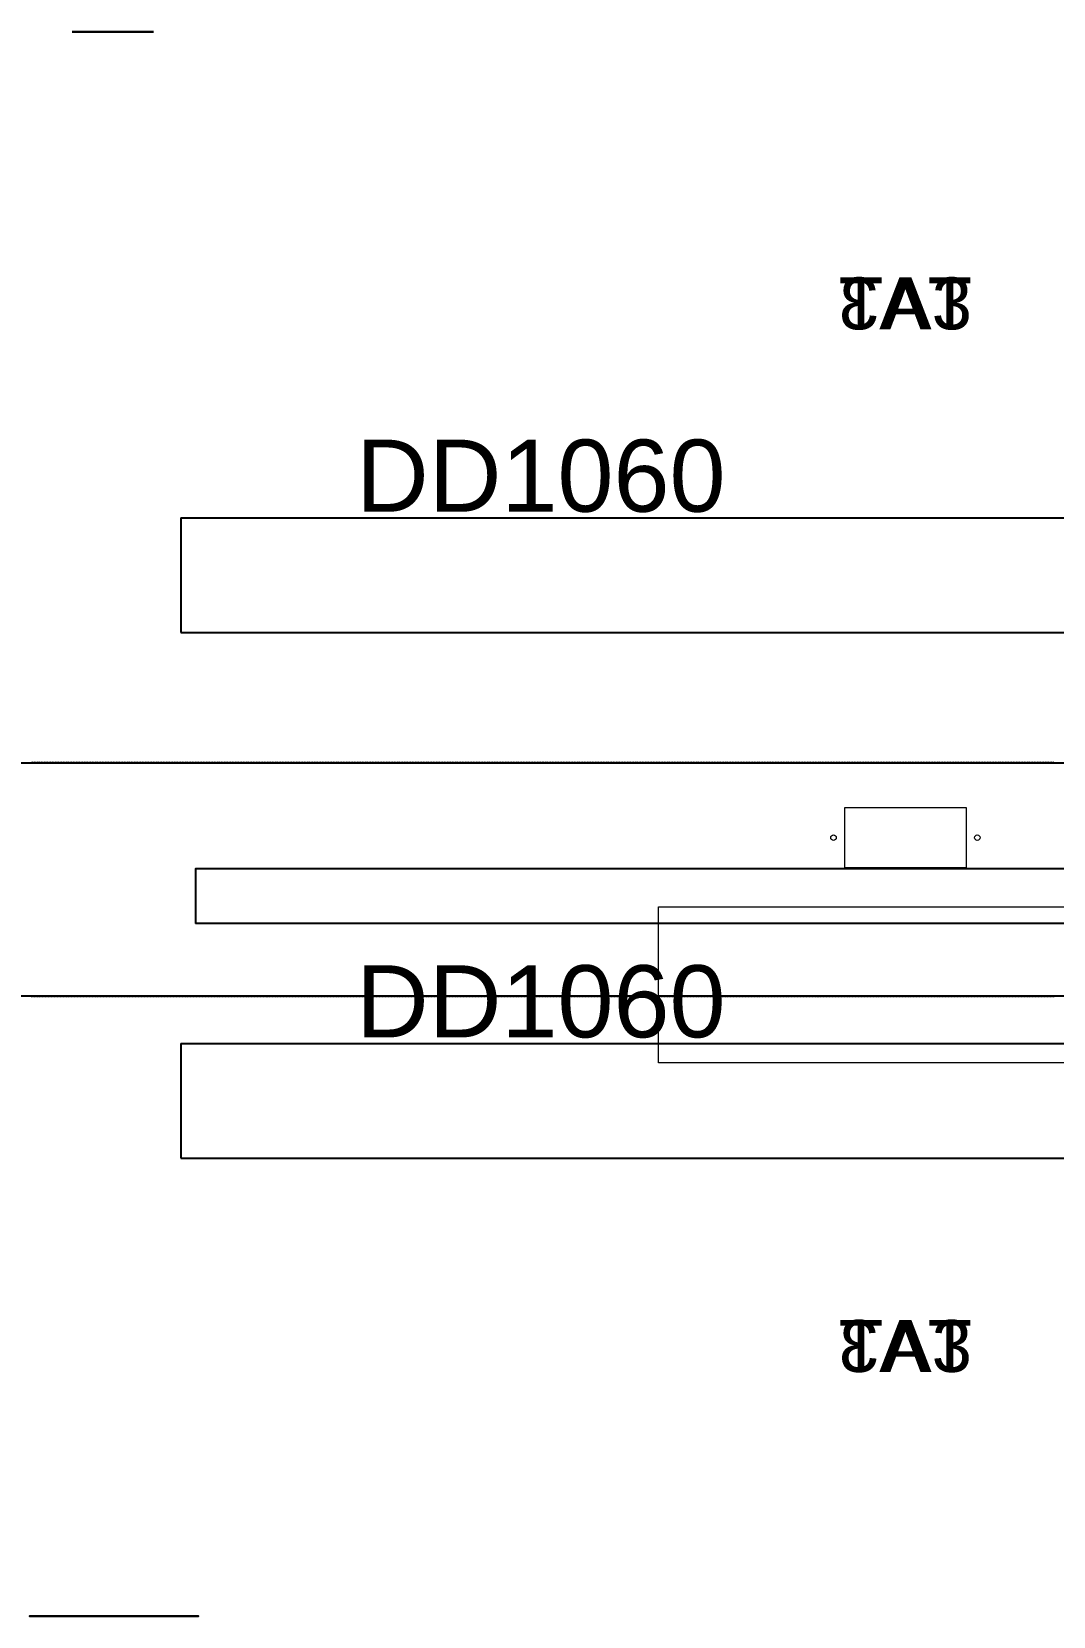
# Model space of a CAD drawing. Header units: millimetres. Extents: x 697 to 6293, y 537 to 2635.
# Drawn here: x 3467 to 3802, y 613 to 1133 of the extents above; entities that cross this region are included whole.
import ezdxf
from ezdxf.enums import TextEntityAlignment as Align

# ---------------------------------------------------------------- set-up
doc = ezdxf.new("R2010")
doc.units = ezdxf.units.MM
doc.styles.get("Standard").update_dxf_attribs({"font": 'arial.ttf'})

# ---------------------------------------------------------------- blocks, each defined once
blk = doc.blocks.new('DD20113612')
blk.add_attdef('A', text='', height=0.03).set_placement((0.4525, 0.156, 0.012), align=Align.MIDDLE_CENTER)
blk = doc.blocks.new('DD20313612')
at = {"color": 0, "linetype": 'Continuous', "lineweight": 0}
for p, q in [((0.4175, 0.164, 0.012), (0.4175, 0.129, 0.012)), ((0.4875, 0.164, 0.012), (0.4175, 0.164, 0.012)), ((0.4875, 0.129, 0.012), (0.4875, 0.164, 0.012)), ((0.4175, 0.129, 0.012), (0.4875, 0.129, 0.012)), ((0.595, 0.1065, 0.012), (0.31, 0.1065, 0.012)), ((0.31, 0.1065, 0.012), (0.31, 0.0165, 0.012)), ((0.595, 0.0165, 0.012), (0.595, 0.1065, 0.012)), ((0.31, 0.0165, 0.012), (0.595, 0.0165, 0.012))]:
    blk.add_line(p, q, dxfattribs=at)
for centre, start, end in [((0.411, 0.1465, 0.012), 0, 180), ((0.411, 0.1465, 0.012), 180, 0), ((0.494, 0.1465, 0.012), 0, 180), ((0.494, 0.1465, 0.012), 180, 0)]:
    blk.add_arc(centre, 0.00159, start, end, dxfattribs=at)
blk.add_attdef('A', text='', height=0.03).set_placement((0.14835, 0.19784, 0.015), align=Align.MIDDLE_CENTER)

msp = doc.modelspace()

# ---------------------------------------------------------------- linework, layer by layer
at = {"extrusion": (-1, 0, -1.22465e-16)}
for p, q in [((3480.18, 1133.08, -1411.3), (3480.18, 1133.08, -1440.23)), ((3492.67, 1133.08, -1411.3), (3492.67, 1133.08, -1415.83)), ((3492.67, 1133.08, -1435.7), (3492.67, 1133.08, -1440.23)), ((3493.53, 1133.08, -1435.7), (3493.53, 1133.08, -1440.23)), ((3493.53, 1133.08, -1411.3), (3493.53, 1133.08, -1415.83)), ((3493.53, 613.46, -1441.37), (3493.53, 613.46, -1442.23))]:
    msp.add_line(p, q, dxfattribs=at)
at = {"extrusion": (1, 0, -1.77294e-14)}
msp.add_line((3481.05, 1133.08, -1440.23), (3481.05, 1133.08, -1411.3), dxfattribs=at)
for p, q in [((3492.38, 1133.08, -1410.15), (3481.33, 1133.08, -1410.15)), ((3492.38, 1133.08, -1440.52), (3481.33, 1133.08, -1440.52)), ((3493.53, 1133.08, -1435.7), (3492.67, 1133.08, -1435.7)), ((3494.39, 1133.08, -1435.7), (3493.53, 1133.08, -1435.7)), ((3505.72, 1133.08, -1440.52), (3494.68, 1133.08, -1440.52)), ((3505.72, 1133.08, -1410.15), (3494.68, 1133.08, -1410.15)), ((4047.35, 893.26), (2914.14, 893.26)), ((2914.14, 816.94), (4047.35, 816.94)), ((3479.82, 613.46, -1409.29), (3493.53, 613.46, -1409.29)), ((3479.82, 613.46, -1441.37), (3493.53, 613.46, -1441.37)), ((3507.24, 613.46, -1409.29), (3493.53, 613.46, -1409.29)), ((3507.24, 613.46, -1441.37), (3493.53, 613.46, -1441.37))]:
    msp.add_line(p, q)
at = {"extrusion": (1.22465e-16, 0, -1)}
for p, q in [((3481.33, 1133.08, -1411.01), (3492.38, 1133.08, -1411.01)), ((3481.33, 1133.08, -1441.38), (3492.38, 1133.08, -1441.38)), ((3492.67, 1133.08, -1415.83), (3493.53, 1133.08, -1415.83)), ((3493.53, 1133.08, -1415.83), (3494.39, 1133.08, -1415.83)), ((3494.68, 1133.08, -1441.38), (3505.72, 1133.08, -1441.38)), ((3494.68, 1133.08, -1411.01), (3505.72, 1133.08, -1411.01)), ((3493.53, 613.46, -1442.23), (3479.82, 613.46, -1442.23)), ((3493.53, 613.46, -1410.16), (3479.82, 613.46, -1410.16)), ((3493.53, 613.46, -1442.23), (3507.24, 613.46, -1442.23)), ((3493.53, 613.46, -1410.16), (3507.24, 613.46, -1410.16))]:
    msp.add_line(p, q, dxfattribs=at)
at = {"extrusion": (1, 0, 1.22465e-16)}
for p, q in [((3493.53, 1133.08, -1415.83), (3493.53, 1133.08, -1411.3)), ((3493.53, 1133.08, -1440.23), (3493.53, 1133.08, -1435.7)), ((3494.39, 1133.08, -1440.23), (3494.39, 1133.08, -1435.7)), ((3494.39, 1133.08, -1415.83), (3494.39, 1133.08, -1411.3)), ((3506.88, 1133.08, -1440.23), (3506.88, 1133.08, -1411.3)), ((3493.53, 613.46, -1441.37), (3493.53, 613.46, -1442.23))]:
    msp.add_line(p, q, dxfattribs=at)
at = {"extrusion": (-1, 0, -1.79744e-14)}
msp.add_line((3506.01, 1133.08, -1411.3), (3506.01, 1133.08, -1440.23), dxfattribs=at)
at = {"color": 6}
for p, q in [((3515.81, 973.66, 795065.39), (3515.81, 936.12, 795065.39)), ((3515.81, 973.66, 795065.39), (3983.95, 973.66, 795065.39)), ((3515.81, 936.12, 795065.39), (3983.95, 936.12, 795065.39)), ((3515.81, 801.28, 795065.39), (3515.81, 763.74, 795065.39)), ((3515.81, 801.28, 795065.39), (3983.95, 801.28, 795065.39)), ((3515.81, 763.74, 795065.39), (3983.95, 763.74, 795065.39))]:
    msp.add_line(p, q, dxfattribs=at)
at = {"extrusion": (-0.715951, 0, -0.698151)}
for p, q in [((3478.99, 613.46, -1441.89), (3466.95, 613.46, -1429.54)), ((3507.45, 613.46, -1410.24), (3519.49, 613.46, -1422.59))]:
    msp.add_line(p, q, dxfattribs=at)
at = {"extrusion": (-0.715951, 0, 0.698151)}
for p, q in [((3466.95, 613.46, -1421.99), (3478.99, 613.46, -1409.64)), ((3519.49, 613.46, -1428.94), (3507.45, 613.46, -1441.28))]:
    msp.add_line(p, q, dxfattribs=at)
at = {"extrusion": (0.715951, 0, -0.698151)}
for p, q in [((3479.61, 613.46, -1410.24), (3467.57, 613.46, -1422.59)), ((3508.07, 613.46, -1441.89), (3520.1, 613.46, -1429.54))]:
    msp.add_line(p, q, dxfattribs=at)
at = {"extrusion": (0.715951, 0, 0.698151)}
for p, q in [((3467.57, 613.46, -1428.94), (3479.61, 613.46, -1441.28)), ((3520.1, 613.46, -1421.99), (3508.07, 613.46, -1409.64))]:
    msp.add_line(p, q, dxfattribs=at)
at = {"extrusion": (1, 0, -2.99053e-13)}
msp.add_line((3493.53, 613.46, -1409.29), (3493.53, 613.46, -1410.16), dxfattribs=at)
at = {"extrusion": (-1, 0, -2.99298e-13)}
msp.add_line((3493.53, 613.46, -1409.29), (3493.53, 613.46, -1410.16), dxfattribs=at)
at = {"color": 3}
for points in [[(3801.94, 893.26, 0.520567), (3801.44, 893.26, 0.520567), (3800.94, 893.26, 0.520567), (3800.44, 893.26, 0.520567), (3799.94, 893.26, 0.520567), (3799.44, 893.26, 0.520567), (3798.94, 893.26, 0.520567), (3798.44, 893.26, 0.520567), (3797.94, 893.26, 0.520567), (3797.44, 893.26, 0.520567), (3796.94, 893.26, 0.520567), (3796.44, 893.26, 0.520567), (3795.94, 893.26, 0.520567), (3795.44, 893.26, 0.520567), (3794.94, 893.26, 0.520567), (3794.44, 893.26, 0.520567), (3793.94, 893.26, 0.520567), (3793.44, 893.26, 0.520567), (3792.94, 893.26, 0.520567), (3792.44, 893.26, 0.520567), (3791.94, 893.26, 0.520567), (3791.44, 893.26, 0.520567), (3790.94, 893.26, 0.520567), (3790.44, 893.26, 0.520567), (3789.94, 893.26, 0.520567), (3789.44, 893.26, 0.520567), (3788.94, 893.26, 0.520567), (3788.44, 893.26, 0.520567), (3787.94, 893.26, 0.520567), (3787.44, 893.26, 0.520567), (3786.94, 893.26, 0.520567), (3786.44, 893.26, 0.520567), (3785.94, 893.26, 0.520567), (3785.44, 893.26, 0.520567), (3784.94, 893.26, 0.520567), (3784.44, 893.26, 0.520567), (3783.94, 893.26, 0.520567), (3783.44, 893.26, 0.520567), (3782.94, 893.26, 0.520567), (3782.44, 893.26, 0.520567), (3781.94, 893.26, 0.520567), (3781.44, 893.26, 0.520567), (3780.94, 893.26, 0.520567), (3780.44, 893.26, 0.520567), (3779.94, 893.26, 0.520567), (3779.44, 893.26, 0.520567), (3778.94, 893.26, 0.520567), (3778.44, 893.26, 0.520567), (3777.94, 893.26, 0.520567), (3777.44, 893.26, 0.520567), (3776.94, 893.26, 0.520567), (3776.44, 893.26, 0.520567), (3775.94, 893.26, 0.520567), (3775.44, 893.26, 0.520567), (3774.94, 893.26, 0.520567), (3774.44, 893.26, 0.520567), (3773.94, 893.26, 0.520567), (3773.44, 893.26, 0.520567), (3772.94, 893.26, 0.520567), (3772.44, 893.26, 0.520567), (3771.94, 893.26, 0.520567), (3771.44, 893.26, 0.520567), (3770.94, 893.26, 0.520567), (3770.44, 893.26, 0.520567), (3769.94, 893.26, 0.520567), (3769.44, 893.26, 0.520567), (3768.94, 893.26, 0.520567), (3768.44, 893.26, 0.520567), (3767.94, 893.26, 0.520567), (3767.44, 893.26, 0.520567), (3766.94, 893.26, 0.520567), (3766.44, 893.26, 0.520567), (3765.94, 893.26, 0.520567), (3765.44, 893.26, 0.520567), (3764.94, 893.26, 0.520567), (3764.44, 893.26, 0.520567), (3763.94, 893.26, 0.520567), (3763.44, 893.26, 0.520567), (3762.94, 893.26, 0.520567), (3762.44, 893.26, 0.520567), (3761.94, 893.26, 0.520567), (3761.44, 893.26, 0.520567), (3760.94, 893.26, 0.520567), (3760.44, 893.26, 0.520567), (3759.94, 893.26, 0.520567), (3759.44, 893.26, 0.520567), (3758.94, 893.26, 0.520567), (3758.44, 893.26, 0.520567), (3757.94, 893.26, 0.520567), (3757.44, 893.26, 0.520567), (3756.94, 893.26, 0.520567), (3756.44, 893.26, 0.520567), (3755.94, 893.26, 0.520567), (3755.44, 893.26, 0.520567), (3754.94, 893.26, 0.520567), (3754.44, 893.26, 0.520567), (3753.94, 893.26, 0.520567), (3753.44, 893.26, 0.520567), (3752.94, 893.26, 0.520567), (3752.44, 893.26, 0.520567), (3751.94, 893.26, 0.520567), (3751.44, 893.26, 0.520567), (3750.94, 893.26, 0.520567), (3750.44, 893.26, 0.520567), (3749.94, 893.26, 0.520567), (3749.44, 893.26, 0.520567), (3748.94, 893.26, 0.520567), (3748.44, 893.26, 0.520567), (3747.94, 893.26, 0.520567), (3747.44, 893.26, 0.520567), (3746.94, 893.26, 0.520567), (3746.44, 893.26, 0.520567), (3745.94, 893.26, 0.520567), (3745.44, 893.26, 0.520567), (3744.94, 893.26, 0.520567), (3744.44, 893.26, 0.520567), (3743.94, 893.26, 0.520567), (3743.44, 893.26, 0.520567), (3742.94, 893.26, 0.520567), (3742.44, 893.26, 0.520567), (3741.94, 893.26, 0.520567), (3741.44, 893.26, 0.520567), (3740.94, 893.26, 0.520567), (3740.44, 893.26, 0.520567), (3739.94, 893.26, 0.520567), (3739.44, 893.26, 0.520567), (3738.94, 893.26, 0.520567), (3738.44, 893.26, 0.520567), (3737.94, 893.26, 0.520567), (3737.44, 893.26, 0.520567), (3736.94, 893.26, 0.520567), (3736.44, 893.26, 0.520567), (3735.94, 893.26, 0.520567), (3735.44, 893.26, 0.520567), (3734.94, 893.26, 0.520567), (3734.44, 893.26, 0.520567), (3733.94, 893.26, 0.520567), (3733.44, 893.26, 0.520567), (3732.94, 893.26, 0.520567), (3732.44, 893.26, 0.520567), (3731.94, 893.26, 0.520567), (3731.44, 893.26, 0.520567), (3730.94, 893.26, 0.520567), (3730.44, 893.26, 0.520567), (3729.94, 893.26, 0.520567), (3729.44, 893.26, 0.520567), (3728.94, 893.26, 0.520567), (3728.44, 893.26, 0.520567), (3727.94, 893.26, 0.520567), (3727.44, 893.26, 0.520567), (3726.94, 893.26, 0.520567), (3726.44, 893.26, 0.520567), (3725.94, 893.26, 0.520567), (3725.44, 893.26, 0.520567), (3724.94, 893.26, 0.520567), (3724.44, 893.26, 0.520567), (3723.94, 893.26, 0.520567), (3723.44, 893.26, 0.520567), (3722.94, 893.26, 0.520567), (3722.44, 893.26, 0.520567), (3721.94, 893.26, 0.520567), (3721.44, 893.26, 0.520567), (3720.94, 893.26, 0.520567), (3720.44, 893.26, 0.520567), (3719.94, 893.26, 0.520567), (3719.44, 893.26, 0.520567), (3718.94, 893.26, 0.520567), (3718.44, 893.26, 0.520567), (3717.94, 893.26, 0.520567), (3717.44, 893.26, 0.520567), (3716.94, 893.26, 0.520567), (3716.44, 893.26, 0.520567), (3715.94, 893.26, 0.520567), (3715.44, 893.26, 0.520567), (3714.94, 893.26, 0.520567), (3714.44, 893.26, 0.520567), (3713.94, 893.26, 0.520567), (3713.44, 893.26, 0.520567), (3712.94, 893.26, 0.520567), (3712.44, 893.26, 0.520567), (3711.94, 893.26, 0.520567), (3711.44, 893.26, 0.520567), (3710.94, 893.26, 0.520567), (3710.44, 893.26, 0.520567), (3709.94, 893.26, 0.520567), (3709.44, 893.26, 0.520567), (3708.94, 893.26, 0.520567), (3708.44, 893.26, 0.520567), (3707.94, 893.26, 0.520567), (3707.44, 893.26, 0.520567), (3706.94, 893.26, 0.520567), (3706.44, 893.26, 0.520567), (3705.94, 893.26, 0.520567), (3705.44, 893.26, 0.520567), (3704.94, 893.26, 0.520567), (3704.44, 893.26, 0.520567), (3703.94, 893.26, 0.520567), (3703.44, 893.26, 0.520567), (3702.94, 893.26, 0.520567), (3702.44, 893.26, 0.520567), (3701.94, 893.26, 0.520567), (3701.44, 893.26, 0.520567), (3700.94, 893.26, 0.520567), (3700.44, 893.26, 0.520567), (3699.94, 893.26, 0.520567), (3699.44, 893.26, 0.520567), (3698.94, 893.26, 0.520567), (3698.44, 893.26, 0.520567), (3697.94, 893.26, 0.520567), (3697.44, 893.26, 0.520567), (3696.94, 893.26, 0.520567), (3696.44, 893.26, 0.520567), (3695.94, 893.26, 0.520567), (3695.44, 893.26, 0.520567), (3694.94, 893.26, 0.520567), (3694.44, 893.26, 0.520567), (3693.94, 893.26, 0.520567), (3693.44, 893.26, 0.520567), (3692.94, 893.26, 0.520567), (3692.44, 893.26, 0.520567), (3691.94, 893.26, 0.520567), (3691.44, 893.26, 0.520567), (3690.94, 893.26, 0.520567), (3690.44, 893.26, 0.520567), (3689.94, 893.26, 0.520567), (3689.44, 893.26, 0.520567), (3688.94, 893.26, 0.520567), (3688.44, 893.26, 0.520567), (3687.94, 893.26, 0.520567), (3687.44, 893.26, 0.520567), (3686.94, 893.26, 0.520567), (3686.44, 893.26, 0.520567), (3685.94, 893.26, 0.520567), (3685.44, 893.26, 0.520567), (3684.94, 893.26, 0.520567), (3684.44, 893.26, 0.520567), (3683.94, 893.26, 0.520567), (3683.44, 893.26, 0.520567), (3682.94, 893.26, 0.520567), (3682.44, 893.26, 0.520567), (3681.94, 893.26, 0.520567), (3681.44, 893.26, 0.520567), (3680.94, 893.26, 0.520567), (3680.44, 893.26, 0.520567), (3679.94, 893.26, 0.520567), (3679.44, 893.26, 0.520567), (3678.94, 893.26, 0.520567), (3678.44, 893.26, 0.520567), (3677.94, 893.26, 0.520567), (3677.44, 893.26, 0.520567), (3676.94, 893.26, 0.520567), (3676.44, 893.26, 0.520567), (3675.94, 893.26, 0.520567), (3675.44, 893.26, 0.520567), (3674.94, 893.26, 0.520567), (3674.44, 893.26, 0.520567), (3673.94, 893.26, 0.520567), (3673.44, 893.26, 0.520567), (3672.94, 893.26, 0.520567), (3672.44, 893.26, 0.520567), (3671.94, 893.26, 0.520567), (3671.44, 893.26, 0.520567), (3670.94, 893.26, 0.520567), (3670.44, 893.26, 0.520567), (3669.94, 893.26, 0.520567), (3669.44, 893.26, 0.520567), (3668.94, 893.26, 0.520567), (3668.44, 893.26, 0.520567), (3667.94, 893.26, 0.520567), (3667.44, 893.26, 0.520567), (3666.94, 893.26, 0.520567), (3666.44, 893.26, 0.520567), (3665.94, 893.26, 0.520567), (3665.44, 893.26, 0.520567), (3664.94, 893.26, 0.520567), (3664.44, 893.26, 0.520567), (3663.94, 893.26, 0.520567), (3663.44, 893.26, 0.520567), (3662.94, 893.26, 0.520567), (3662.44, 893.26, 0.520567), (3661.94, 893.26, 0.520567), (3661.44, 893.26, 0.520567), (3660.94, 893.26, 0.520567), (3660.44, 893.26, 0.520567), (3659.94, 893.26, 0.520567), (3659.44, 893.26, 0.520567), (3658.94, 893.26, 0.520567), (3658.44, 893.26, 0.520567), (3657.94, 893.26, 0.520567), (3657.44, 893.26, 0.520567), (3656.94, 893.26, 0.520567), (3656.44, 893.26, 0.520567), (3655.94, 893.26, 0.520567), (3655.44, 893.26, 0.520567), (3654.94, 893.26, 0.520567), (3654.44, 893.26, 0.520567), (3653.94, 893.26, 0.520567), (3653.44, 893.26, 0.520567), (3652.94, 893.26, 0.520567), (3652.44, 893.26, 0.520567), (3651.94, 893.26, 0.520567), (3651.44, 893.26, 0.520567), (3650.94, 893.26, 0.520567), (3650.44, 893.26, 0.520567), (3649.94, 893.26, 0.520567), (3649.44, 893.26, 0.520567), (3648.94, 893.26, 0.520567), (3648.44, 893.26, 0.520567), (3647.94, 893.26, 0.520567), (3647.44, 893.26, 0.520567), (3646.94, 893.26, 0.520567), (3646.44, 893.26, 0.520567), (3645.94, 893.26, 0.520567), (3645.44, 893.26, 0.520567), (3644.94, 893.26, 0.520567), (3644.44, 893.26, 0.520567), (3643.94, 893.26, 0.520567), (3643.44, 893.26, 0.520567), (3642.94, 893.26, 0.520567), (3642.44, 893.26, 0.520567), (3641.94, 893.26, 0.520567), (3641.44, 893.26, 0.520567), (3640.94, 893.26, 0.520567), (3640.44, 893.26, 0.520567), (3639.94, 893.26, 0.520567), (3639.44, 893.26, 0.520567), (3638.94, 893.26, 0.520567), (3638.44, 893.26, 0.520567), (3637.94, 893.26, 0.520567), (3637.44, 893.26, 0.520567), (3636.94, 893.26, 0.520567), (3636.44, 893.26, 0.520567), (3635.94, 893.26, 0.520567), (3635.44, 893.26, 0.520567), (3634.94, 893.26, 0.520567), (3634.44, 893.26, 0.520567), (3633.94, 893.26, 0.520567), (3633.44, 893.26, 0.520567), (3632.94, 893.26, 0.520567), (3632.44, 893.26, 0.520567), (3631.94, 893.26, 0.520567), (3631.44, 893.26, 0.520567), (3630.94, 893.26, 0.520567), (3630.44, 893.26, 0.520567), (3629.94, 893.26, 0.520567), (3629.44, 893.26, 0.520567), (3628.94, 893.26, 0.520567), (3628.44, 893.26, 0.520567), (3627.94, 893.26, 0.520567), (3627.44, 893.26, 0.520567), (3626.94, 893.26, 0.520567), (3626.44, 893.26, 0.520567), (3625.94, 893.26, 0.520567), (3625.44, 893.26, 0.520567), (3624.94, 893.26, 0.520567), (3624.44, 893.26, 0.520567), (3623.94, 893.26, 0.520567), (3623.44, 893.26, 0.520567), (3622.94, 893.26, 0.520567), (3622.44, 893.26, 0.520567), (3621.94, 893.26, 0.520567), (3621.44, 893.26, 0.520567), (3620.94, 893.26, 0.520567), (3620.44, 893.26, 0.520567), (3619.94, 893.26, 0.520567), (3619.44, 893.26, 0.520567), (3618.94, 893.26, 0.520567), (3618.44, 893.26, 0.520567), (3617.94, 893.26, 0.520567), (3617.44, 893.26, 0.520567), (3616.94, 893.26, 0.520567), (3616.44, 893.26, 0.520567), (3615.94, 893.26, 0.520567), (3615.44, 893.26, 0.520567), (3614.94, 893.26, 0.520567), (3614.44, 893.26, 0.520567), (3613.94, 893.26, 0.520567), (3613.44, 893.26, 0.520567), (3612.94, 893.26, 0.520567), (3612.44, 893.26, 0.520567), (3611.94, 893.26, 0.520567), (3611.44, 893.26, 0.520567), (3610.94, 893.26, 0.520567), (3610.44, 893.26, 0.520567), (3609.94, 893.26, 0.520567), (3609.44, 893.26, 0.520567), (3608.94, 893.26, 0.520567), (3608.44, 893.26, 0.520567), (3607.94, 893.26, 0.520567), (3607.44, 893.26, 0.520567), (3606.94, 893.26, 0.520567), (3606.44, 893.26, 0.520567), (3605.94, 893.26, 0.520567), (3605.44, 893.26, 0.520567), (3604.94, 893.26, 0.520567), (3604.44, 893.26, 0.520567), (3603.94, 893.26, 0.520567), (3603.44, 893.26, 0.520567), (3602.94, 893.26, 0.520567), (3602.44, 893.26, 0.520567), (3601.94, 893.26, 0.520567), (3601.44, 893.26, 0.520567), (3600.94, 893.26, 0.520567), (3600.44, 893.26, 0.520567), (3599.94, 893.26, 0.520567), (3599.44, 893.26, 0.520567), (3598.94, 893.26, 0.520567), (3598.44, 893.26, 0.520567), (3597.94, 893.26, 0.520567), (3597.44, 893.26, 0.520567), (3596.94, 893.26, 0.520567), (3596.44, 893.26, 0.520567), (3595.94, 893.26, 0.520567), (3595.44, 893.26, 0.520567), (3594.94, 893.26, 0.520567), (3594.44, 893.26, 0.520567), (3593.94, 893.26, 0.520567), (3593.44, 893.26, 0.520567), (3592.94, 893.26, 0.520567), (3592.44, 893.26, 0.520567), (3591.94, 893.26, 0.520567), (3591.44, 893.26, 0.520567), (3590.94, 893.26, 0.520567), (3590.44, 893.26, 0.520567), (3589.94, 893.26, 0.520567), (3589.44, 893.26, 0.520567), (3588.94, 893.26, 0.520567), (3588.44, 893.26, 0.520567), (3587.94, 893.26, 0.520567), (3587.44, 893.26, 0.520567), (3586.94, 893.26, 0.520567), (3586.44, 893.26, 0.520567), (3585.94, 893.26, 0.520567), (3585.44, 893.26, 0.520567), (3584.94, 893.26, 0.520567), (3584.44, 893.26, 0.520567), (3583.94, 893.26, 0.520567), (3583.44, 893.26, 0.520567), (3582.94, 893.26, 0.520567), (3582.44, 893.26, 0.520567), (3581.94, 893.26, 0.520567), (3581.44, 893.26, 0.520567), (3580.94, 893.26, 0.520567), (3580.44, 893.26, 0.520567), (3579.94, 893.26, 0.520567), (3579.44, 893.26, 0.520567), (3578.94, 893.26, 0.520567), (3578.44, 893.26, 0.520567), (3577.94, 893.26, 0.520567), (3577.44, 893.26, 0.520567), (3576.94, 893.26, 0.520567), (3576.44, 893.26, 0.520567), (3575.94, 893.26, 0.520567), (3575.44, 893.26, 0.520567), (3574.94, 893.26, 0.520567), (3574.44, 893.26, 0.520567), (3573.94, 893.26, 0.520567), (3573.44, 893.26, 0.520567), (3572.94, 893.26, 0.520567), (3572.44, 893.26, 0.520567), (3571.94, 893.26, 0.520567), (3571.44, 893.26, 0.520567), (3570.94, 893.26, 0.520567), (3570.44, 893.26, 0.520567), (3569.94, 893.26, 0.520567), (3569.44, 893.26, 0.520567), (3568.94, 893.26, 0.520567), (3568.44, 893.26, 0.520567), (3567.94, 893.26, 0.520567), (3567.44, 893.26, 0.520567), (3566.94, 893.26, 0.520567), (3566.44, 893.26, 0.520567), (3565.94, 893.26, 0.520567), (3565.44, 893.26, 0.520567), (3564.94, 893.26, 0.520567), (3564.44, 893.26, 0.520567), (3563.94, 893.26, 0.520567), (3563.44, 893.26, 0.520567), (3562.94, 893.26, 0.520567), (3562.44, 893.26, 0.520567), (3561.94, 893.26, 0.520567), (3561.44, 893.26, 0.520567), (3560.94, 893.26, 0.520567), (3560.44, 893.26, 0.520567), (3559.94, 893.26, 0.520567), (3559.44, 893.26, 0.520567), (3558.94, 893.26, 0.520567), (3558.44, 893.26, 0.520567), (3557.94, 893.26, 0.520567), (3557.44, 893.26, 0.520567), (3556.94, 893.26, 0.520567), (3556.44, 893.26, 0.520567), (3555.94, 893.26, 0.520567), (3555.44, 893.26, 0.520567), (3554.94, 893.26, 0.520567), (3554.44, 893.26, 0.520567), (3553.94, 893.26, 0.520567), (3553.44, 893.26, 0.520567), (3552.94, 893.26, 0.520567), (3552.44, 893.26, 0.520567), (3551.94, 893.26, 0.520567), (3551.44, 893.26, 0.520567), (3550.94, 893.26, 0.520567), (3550.44, 893.26, 0.520567), (3549.94, 893.26, 0.520567), (3549.44, 893.26, 0.520567), (3548.94, 893.26, 0.520567), (3548.44, 893.26, 0.520567), (3547.94, 893.26, 0.520567), (3547.44, 893.26, 0.520567), (3546.94, 893.26, 0.520567), (3546.44, 893.26, 0.520567), (3545.94, 893.26, 0.520567), (3545.44, 893.26, 0.520567), (3544.94, 893.26, 0.520567), (3544.44, 893.26, 0.520567), (3543.94, 893.26, 0.520567), (3543.44, 893.26, 0.520567), (3542.94, 893.26, 0.520567), (3542.44, 893.26, 0.520567), (3541.94, 893.26, 0.520567), (3541.44, 893.26, 0.520567), (3540.94, 893.26, 0.520567), (3540.44, 893.26, 0.520567), (3539.94, 893.26, 0.520567), (3539.44, 893.26, 0.520567), (3538.94, 893.26, 0.520567), (3538.44, 893.26, 0.520567), (3537.94, 893.26, 0.520567), (3537.44, 893.26, 0.520567), (3536.94, 893.26, 0.520567), (3536.44, 893.26, 0.520567), (3535.94, 893.26, 0.520567), (3535.44, 893.26, 0.520567), (3534.94, 893.26, 0.520567), (3534.44, 893.26, 0.520567), (3533.94, 893.26, 0.520567), (3533.44, 893.26, 0.520567), (3532.94, 893.26, 0.520567), (3532.44, 893.26, 0.520567), (3531.94, 893.26, 0.520567), (3531.44, 893.26, 0.520567), (3530.94, 893.26, 0.520567), (3530.44, 893.26, 0.520567), (3529.94, 893.26, 0.520567), (3529.44, 893.26, 0.520567), (3528.94, 893.26, 0.520567), (3528.44, 893.26, 0.520567), (3527.94, 893.26, 0.520567), (3527.44, 893.26, 0.520567), (3526.94, 893.26, 0.520567), (3526.44, 893.26, 0.520567), (3525.94, 893.26, 0.520567), (3525.44, 893.26, 0.520567), (3524.94, 893.26, 0.520567), (3524.44, 893.26, 0.520567), (3523.94, 893.26, 0.520567), (3523.44, 893.26, 0.520567), (3522.94, 893.26, 0.520567), (3522.44, 893.26, 0.520567), (3521.94, 893.26, 0.520567), (3521.44, 893.26, 0.520567), (3520.94, 893.26, 0.520567), (3520.44, 893.26, 0.520567), (3519.94, 893.26, 0.520567), (3519.44, 893.26, 0.520567), (3518.94, 893.26, 0.520567), (3518.44, 893.26, 0.520567), (3517.94, 893.26, 0.520567), (3517.44, 893.26, 0.520567), (3516.94, 893.26, 0.520567), (3516.44, 893.26, 0.520567), (3515.94, 893.26, 0.520567), (3515.44, 893.26, 0.520567), (3514.94, 893.26, 0.520567), (3514.44, 893.26, 0.520567), (3513.94, 893.26, 0.520567), (3513.44, 893.26, 0.520567), (3512.94, 893.26, 0.520567), (3512.44, 893.26, 0.520567), (3511.94, 893.26, 0.520567), (3511.44, 893.26, 0.520567), (3510.94, 893.26, 0.520567), (3510.44, 893.26, 0.520567), (3509.94, 893.26, 0.520567), (3509.44, 893.26, 0.520567), (3508.94, 893.26, 0.520567), (3508.44, 893.26, 0.520567), (3507.94, 893.26, 0.520567), (3507.44, 893.26, 0.520567), (3506.94, 893.26, 0.520567), (3506.44, 893.26, 0.520567), (3505.94, 893.26, 0.520567), (3505.44, 893.26, 0.520567), (3504.94, 893.26, 0.520567), (3504.44, 893.26, 0.520567), (3503.94, 893.26, 0.520567), (3503.44, 893.26, 0.520567), (3502.94, 893.26, 0.520567), (3502.44, 893.26, 0.520567), (3501.94, 893.26, 0.520567), (3501.44, 893.26, 0.520567), (3500.94, 893.26, 0.520567), (3500.44, 893.26, 0.520567), (3499.94, 893.26, 0.520567), (3499.44, 893.26, 0.520567), (3498.94, 893.26, 0.520567), (3498.44, 893.26, 0.520567), (3497.94, 893.26, 0.520567), (3497.44, 893.26, 0.520567), (3496.94, 893.26, 0.520567), (3496.44, 893.26, 0.520567), (3495.94, 893.26, 0.520567), (3495.44, 893.26, 0.520567), (3494.94, 893.26, 0.520567), (3494.44, 893.26, 0.520567), (3493.94, 893.26, 0.520567), (3493.44, 893.26, 0.520567), (3492.94, 893.26, 0.520567), (3492.44, 893.26, 0.520567), (3491.94, 893.26, 0.520567), (3491.44, 893.26, 0.520567), (3490.94, 893.26, 0.520567), (3490.44, 893.26, 0.520567), (3489.94, 893.26, 0.520567), (3489.44, 893.26, 0.520567), (3488.94, 893.26, 0.520567), (3488.44, 893.26, 0.520567), (3487.94, 893.26, 0.520567), (3487.44, 893.26, 0.520567), (3486.94, 893.26, 0.520567), (3486.44, 893.26, 0.520567), (3485.94, 893.26, 0.520567), (3485.44, 893.26, 0.520567), (3484.94, 893.26, 0.520567), (3484.44, 893.26, 0.520567), (3483.94, 893.26, 0.520567), (3483.44, 893.26, 0.520567), (3482.94, 893.26, 0.520567), (3482.44, 893.26, 0.520567), (3481.94, 893.26, 0.520567), (3481.44, 893.26, 0.520567), (3480.94, 893.26, 0.520567), (3480.44, 893.26, 0.520567), (3479.94, 893.26, 0.520567), (3479.44, 893.26, 0.520567), (3478.94, 893.26, 0.520567), (3478.44, 893.26, 0.520567), (3477.94, 893.26, 0.520567), (3477.44, 893.26, 0.520567), (3476.94, 893.26, 0.520567), (3476.44, 893.26, 0.520567), (3475.94, 893.26, 0.520567), (3475.44, 893.26, 0.520567), (3474.94, 893.26, 0.520567), (3474.44, 893.26, 0.520567), (3473.94, 893.26, 0.520567), (3473.44, 893.26, 0.520567), (3472.94, 893.26, 0.520567), (3472.44, 893.26, 0.520567), (3471.94, 893.26, 0.520567), (3471.44, 893.26, 0.520567), (3470.94, 893.26, 0.520567), (3470.44, 893.26, 0.520567), (3469.94, 893.26, 0.520567), (3469.44, 893.26, 0.520567), (3468.94, 893.26, 0.520567), (3468.44, 893.26, 0.520567), (3467.94, 893.26, 0.520567), (3467.44, 893.26, 0.520567), (3466.94, 893.26, 0.520567)], [(3466.69, 816.94, 0.520567), (3467.19, 816.94, 0.520567), (3467.69, 816.94, 0.520567), (3468.19, 816.94, 0.520567), (3468.69, 816.94, 0.520567), (3469.19, 816.94, 0.520567), (3469.69, 816.94, 0.520567), (3470.19, 816.94, 0.520567), (3470.69, 816.94, 0.520567), (3471.19, 816.94, 0.520567), (3471.69, 816.94, 0.520567), (3472.19, 816.94, 0.520567), (3472.69, 816.94, 0.520567), (3473.19, 816.94, 0.520567), (3473.69, 816.94, 0.520567), (3474.19, 816.94, 0.520567), (3474.69, 816.94, 0.520567), (3475.19, 816.94, 0.520567), (3475.69, 816.94, 0.520567), (3476.19, 816.94, 0.520567), (3476.69, 816.94, 0.520567), (3477.19, 816.94, 0.520567), (3477.69, 816.94, 0.520567), (3478.19, 816.94, 0.520567), (3478.69, 816.94, 0.520567), (3479.19, 816.94, 0.520567), (3479.69, 816.94, 0.520567), (3480.19, 816.94, 0.520567), (3480.69, 816.94, 0.520567), (3481.19, 816.94, 0.520567), (3481.69, 816.94, 0.520567), (3482.19, 816.94, 0.520567), (3482.69, 816.94, 0.520567), (3483.19, 816.94, 0.520567), (3483.69, 816.94, 0.520567), (3484.19, 816.94, 0.520567), (3484.69, 816.94, 0.520567), (3485.19, 816.94, 0.520567), (3485.69, 816.94, 0.520567), (3486.19, 816.94, 0.520567), (3486.69, 816.94, 0.520567), (3487.19, 816.94, 0.520567), (3487.69, 816.94, 0.520567), (3488.19, 816.94, 0.520567), (3488.69, 816.94, 0.520567), (3489.19, 816.94, 0.520567), (3489.69, 816.94, 0.520567), (3490.19, 816.94, 0.520567), (3490.69, 816.94, 0.520567), (3491.19, 816.94, 0.520567), (3491.69, 816.94, 0.520567), (3492.19, 816.94, 0.520567), (3492.69, 816.94, 0.520567), (3493.19, 816.94, 0.520567), (3493.69, 816.94, 0.520567), (3494.19, 816.94, 0.520567), (3494.69, 816.94, 0.520567), (3495.19, 816.94, 0.520567), (3495.69, 816.94, 0.520567), (3496.19, 816.94, 0.520567), (3496.69, 816.94, 0.520567), (3497.19, 816.94, 0.520567), (3497.69, 816.94, 0.520567), (3498.19, 816.94, 0.520567), (3498.69, 816.94, 0.520567), (3499.19, 816.94, 0.520567), (3499.69, 816.94, 0.520567), (3500.19, 816.94, 0.520567), (3500.69, 816.94, 0.520567), (3501.19, 816.94, 0.520567), (3501.69, 816.94, 0.520567), (3502.19, 816.94, 0.520567), (3502.69, 816.94, 0.520567), (3503.19, 816.94, 0.520567), (3503.69, 816.94, 0.520567), (3504.19, 816.94, 0.520567), (3504.69, 816.94, 0.520567), (3505.19, 816.94, 0.520567), (3505.69, 816.94, 0.520567), (3506.19, 816.94, 0.520567), (3506.69, 816.94, 0.520567), (3507.19, 816.94, 0.520567), (3507.69, 816.94, 0.520567), (3508.19, 816.94, 0.520567), (3508.69, 816.94, 0.520567), (3509.19, 816.94, 0.520567), (3509.69, 816.94, 0.520567), (3510.19, 816.94, 0.520567), (3510.69, 816.94, 0.520567), (3511.19, 816.94, 0.520567), (3511.69, 816.94, 0.520567), (3512.19, 816.94, 0.520567), (3512.69, 816.94, 0.520567), (3513.19, 816.94, 0.520567), (3513.69, 816.94, 0.520567), (3514.19, 816.94, 0.520567), (3514.69, 816.94, 0.520567), (3515.19, 816.94, 0.520567), (3515.69, 816.94, 0.520567), (3516.19, 816.94, 0.520567), (3516.69, 816.94, 0.520567), (3517.19, 816.94, 0.520567), (3517.69, 816.94, 0.520567), (3518.19, 816.94, 0.520567), (3518.69, 816.94, 0.520567), (3519.19, 816.94, 0.520567), (3519.69, 816.94, 0.520567), (3520.19, 816.94, 0.520567), (3520.69, 816.94, 0.520567), (3521.19, 816.94, 0.520567), (3521.69, 816.94, 0.520567), (3522.19, 816.94, 0.520567), (3522.69, 816.94, 0.520567), (3523.19, 816.94, 0.520567), (3523.69, 816.94, 0.520567), (3524.19, 816.94, 0.520567), (3524.69, 816.94, 0.520567), (3525.19, 816.94, 0.520567), (3525.69, 816.94, 0.520567), (3526.19, 816.94, 0.520567), (3526.69, 816.94, 0.520567), (3527.19, 816.94, 0.520567), (3527.69, 816.94, 0.520567), (3528.19, 816.94, 0.520567), (3528.69, 816.94, 0.520567), (3529.19, 816.94, 0.520567), (3529.69, 816.94, 0.520567), (3530.19, 816.94, 0.520567), (3530.69, 816.94, 0.520567), (3531.19, 816.94, 0.520567), (3531.69, 816.94, 0.520567), (3532.19, 816.94, 0.520567), (3532.69, 816.94, 0.520567), (3533.19, 816.94, 0.520567), (3533.69, 816.94, 0.520567), (3534.19, 816.94, 0.520567), (3534.69, 816.94, 0.520567), (3535.19, 816.94, 0.520567), (3535.69, 816.94, 0.520567), (3536.19, 816.94, 0.520567), (3536.69, 816.94, 0.520567), (3537.19, 816.94, 0.520567), (3537.69, 816.94, 0.520567), (3538.19, 816.94, 0.520567), (3538.69, 816.94, 0.520567), (3539.19, 816.94, 0.520567), (3539.69, 816.94, 0.520567), (3540.19, 816.94, 0.520567), (3540.69, 816.94, 0.520567), (3541.19, 816.94, 0.520567), (3541.69, 816.94, 0.520567), (3542.19, 816.94, 0.520567), (3542.69, 816.94, 0.520567), (3543.19, 816.94, 0.520567), (3543.69, 816.94, 0.520567), (3544.19, 816.94, 0.520567), (3544.69, 816.94, 0.520567), (3545.19, 816.94, 0.520567), (3545.69, 816.94, 0.520567), (3546.19, 816.94, 0.520567), (3546.69, 816.94, 0.520567), (3547.19, 816.94, 0.520567), (3547.69, 816.94, 0.520567), (3548.19, 816.94, 0.520567), (3548.69, 816.94, 0.520567), (3549.19, 816.94, 0.520567), (3549.69, 816.94, 0.520567), (3550.19, 816.94, 0.520567), (3550.69, 816.94, 0.520567), (3551.19, 816.94, 0.520567), (3551.69, 816.94, 0.520567), (3552.19, 816.94, 0.520567), (3552.69, 816.94, 0.520567), (3553.19, 816.94, 0.520567), (3553.69, 816.94, 0.520567), (3554.19, 816.94, 0.520567), (3554.69, 816.94, 0.520567), (3555.19, 816.94, 0.520567), (3555.69, 816.94, 0.520567), (3556.19, 816.94, 0.520567), (3556.69, 816.94, 0.520567), (3557.19, 816.94, 0.520567), (3557.69, 816.94, 0.520567), (3558.19, 816.94, 0.520567), (3558.69, 816.94, 0.520567), (3559.19, 816.94, 0.520567), (3559.69, 816.94, 0.520567), (3560.19, 816.94, 0.520567), (3560.69, 816.94, 0.520567), (3561.19, 816.94, 0.520567), (3561.69, 816.94, 0.520567), (3562.19, 816.94, 0.520567), (3562.69, 816.94, 0.520567), (3563.19, 816.94, 0.520567), (3563.69, 816.94, 0.520567), (3564.19, 816.94, 0.520567), (3564.69, 816.94, 0.520567), (3565.19, 816.94, 0.520567), (3565.69, 816.94, 0.520567), (3566.19, 816.94, 0.520567), (3566.69, 816.94, 0.520567), (3567.19, 816.94, 0.520567), (3567.69, 816.94, 0.520567), (3568.19, 816.94, 0.520567), (3568.69, 816.94, 0.520567), (3569.19, 816.94, 0.520567), (3569.69, 816.94, 0.520567), (3570.19, 816.94, 0.520567), (3570.69, 816.94, 0.520567), (3571.19, 816.94, 0.520567), (3571.69, 816.94, 0.520567), (3572.19, 816.94, 0.520567), (3572.69, 816.94, 0.520567), (3573.19, 816.94, 0.520567), (3573.69, 816.94, 0.520567), (3574.19, 816.94, 0.520567), (3574.69, 816.94, 0.520567), (3575.19, 816.94, 0.520567), (3575.69, 816.94, 0.520567), (3576.19, 816.94, 0.520567), (3576.69, 816.94, 0.520567), (3577.19, 816.94, 0.520567), (3577.69, 816.94, 0.520567), (3578.19, 816.94, 0.520567), (3578.69, 816.94, 0.520567), (3579.19, 816.94, 0.520567), (3579.69, 816.94, 0.520567), (3580.19, 816.94, 0.520567), (3580.69, 816.94, 0.520567), (3581.19, 816.94, 0.520567), (3581.69, 816.94, 0.520567), (3582.19, 816.94, 0.520567), (3582.69, 816.94, 0.520567), (3583.19, 816.94, 0.520567), (3583.69, 816.94, 0.520567), (3584.19, 816.94, 0.520567), (3584.69, 816.94, 0.520567), (3585.19, 816.94, 0.520567), (3585.69, 816.94, 0.520567), (3586.19, 816.94, 0.520567), (3586.69, 816.94, 0.520567), (3587.19, 816.94, 0.520567), (3587.69, 816.94, 0.520567), (3588.19, 816.94, 0.520567), (3588.69, 816.94, 0.520567), (3589.19, 816.94, 0.520567), (3589.69, 816.94, 0.520567), (3590.19, 816.94, 0.520567), (3590.69, 816.94, 0.520567), (3591.19, 816.94, 0.520567), (3591.69, 816.94, 0.520567), (3592.19, 816.94, 0.520567), (3592.69, 816.94, 0.520567), (3593.19, 816.94, 0.520567), (3593.69, 816.94, 0.520567), (3594.19, 816.94, 0.520567), (3594.69, 816.94, 0.520567), (3595.19, 816.94, 0.520567), (3595.69, 816.94, 0.520567), (3596.19, 816.94, 0.520567), (3596.69, 816.94, 0.520567), (3597.19, 816.94, 0.520567), (3597.69, 816.94, 0.520567), (3598.19, 816.94, 0.520567), (3598.69, 816.94, 0.520567), (3599.19, 816.94, 0.520567), (3599.69, 816.94, 0.520567), (3600.19, 816.94, 0.520567), (3600.69, 816.94, 0.520567), (3601.19, 816.94, 0.520567), (3601.69, 816.94, 0.520567), (3602.19, 816.94, 0.520567), (3602.69, 816.94, 0.520567), (3603.19, 816.94, 0.520567), (3603.69, 816.94, 0.520567), (3604.19, 816.94, 0.520567), (3604.69, 816.94, 0.520567), (3605.19, 816.94, 0.520567), (3605.69, 816.94, 0.520567), (3606.19, 816.94, 0.520567), (3606.69, 816.94, 0.520567), (3607.19, 816.94, 0.520567), (3607.69, 816.94, 0.520567), (3608.19, 816.94, 0.520567), (3608.69, 816.94, 0.520567), (3609.19, 816.94, 0.520567), (3609.69, 816.94, 0.520567), (3610.19, 816.94, 0.520567), (3610.69, 816.94, 0.520567), (3611.19, 816.94, 0.520567), (3611.69, 816.94, 0.520567), (3612.19, 816.94, 0.520567), (3612.69, 816.94, 0.520567), (3613.19, 816.94, 0.520567), (3613.69, 816.94, 0.520567), (3614.19, 816.94, 0.520567), (3614.69, 816.94, 0.520567), (3615.19, 816.94, 0.520567), (3615.69, 816.94, 0.520567), (3616.19, 816.94, 0.520567), (3616.69, 816.94, 0.520567), (3617.19, 816.94, 0.520567), (3617.69, 816.94, 0.520567), (3618.19, 816.94, 0.520567), (3618.69, 816.94, 0.520567), (3619.19, 816.94, 0.520567), (3619.69, 816.94, 0.520567), (3620.19, 816.94, 0.520567), (3620.69, 816.94, 0.520567), (3621.19, 816.94, 0.520567), (3621.69, 816.94, 0.520567), (3622.19, 816.94, 0.520567), (3622.69, 816.94, 0.520567), (3623.19, 816.94, 0.520567), (3623.69, 816.94, 0.520567), (3624.19, 816.94, 0.520567), (3624.69, 816.94, 0.520567), (3625.19, 816.94, 0.520567), (3625.69, 816.94, 0.520567), (3626.19, 816.94, 0.520567), (3626.69, 816.94, 0.520567), (3627.19, 816.94, 0.520567), (3627.69, 816.94, 0.520567), (3628.19, 816.94, 0.520567), (3628.69, 816.94, 0.520567), (3629.19, 816.94, 0.520567), (3629.69, 816.94, 0.520567), (3630.19, 816.94, 0.520567), (3630.69, 816.94, 0.520567), (3631.19, 816.94, 0.520567), (3631.69, 816.94, 0.520567), (3632.19, 816.94, 0.520567), (3632.69, 816.94, 0.520567), (3633.19, 816.94, 0.520567), (3633.69, 816.94, 0.520567), (3634.19, 816.94, 0.520567), (3634.69, 816.94, 0.520567), (3635.19, 816.94, 0.520567), (3635.69, 816.94, 0.520567), (3636.19, 816.94, 0.520567), (3636.69, 816.94, 0.520567), (3637.19, 816.94, 0.520567), (3637.69, 816.94, 0.520567), (3638.19, 816.94, 0.520567), (3638.69, 816.94, 0.520567), (3639.19, 816.94, 0.520567), (3639.69, 816.94, 0.520567), (3640.19, 816.94, 0.520567), (3640.69, 816.94, 0.520567), (3641.19, 816.94, 0.520567), (3641.69, 816.94, 0.520567), (3642.19, 816.94, 0.520567), (3642.69, 816.94, 0.520567), (3643.19, 816.94, 0.520567), (3643.69, 816.94, 0.520567), (3644.19, 816.94, 0.520567), (3644.69, 816.94, 0.520567), (3645.19, 816.94, 0.520567), (3645.69, 816.94, 0.520567), (3646.19, 816.94, 0.520567), (3646.69, 816.94, 0.520567), (3647.19, 816.94, 0.520567), (3647.69, 816.94, 0.520567), (3648.19, 816.94, 0.520567), (3648.69, 816.94, 0.520567), (3649.19, 816.94, 0.520567), (3649.69, 816.94, 0.520567), (3650.19, 816.94, 0.520567), (3650.69, 816.94, 0.520567), (3651.19, 816.94, 0.520567), (3651.69, 816.94, 0.520567), (3652.19, 816.94, 0.520567), (3652.69, 816.94, 0.520567), (3653.19, 816.94, 0.520567), (3653.69, 816.94, 0.520567), (3654.19, 816.94, 0.520567), (3654.69, 816.94, 0.520567), (3655.19, 816.94, 0.520567), (3655.69, 816.94, 0.520567), (3656.19, 816.94, 0.520567), (3656.69, 816.94, 0.520567), (3657.19, 816.94, 0.520567), (3657.69, 816.94, 0.520567), (3658.19, 816.94, 0.520567), (3658.69, 816.94, 0.520567), (3659.19, 816.94, 0.520567), (3659.69, 816.94, 0.520567), (3660.19, 816.94, 0.520567), (3660.69, 816.94, 0.520567), (3661.19, 816.94, 0.520567), (3661.69, 816.94, 0.520567), (3662.19, 816.94, 0.520567), (3662.69, 816.94, 0.520567), (3663.19, 816.94, 0.520567), (3663.69, 816.94, 0.520567), (3664.19, 816.94, 0.520567), (3664.69, 816.94, 0.520567), (3665.19, 816.94, 0.520567), (3665.69, 816.94, 0.520567), (3666.19, 816.94, 0.520567), (3666.69, 816.94, 0.520567), (3667.19, 816.94, 0.520567), (3667.69, 816.94, 0.520567), (3668.19, 816.94, 0.520567), (3668.69, 816.94, 0.520567), (3669.19, 816.94, 0.520567), (3669.69, 816.94, 0.520567), (3670.19, 816.94, 0.520567), (3670.69, 816.94, 0.520567), (3671.19, 816.94, 0.520567), (3671.69, 816.94, 0.520567), (3672.19, 816.94, 0.520567), (3672.69, 816.94, 0.520567), (3673.19, 816.94, 0.520567), (3673.69, 816.94, 0.520567), (3674.19, 816.94, 0.520567), (3674.69, 816.94, 0.520567), (3675.19, 816.94, 0.520567), (3675.69, 816.94, 0.520567), (3676.19, 816.94, 0.520567), (3676.69, 816.94, 0.520567), (3677.19, 816.94, 0.520567), (3677.69, 816.94, 0.520567), (3678.19, 816.94, 0.520567), (3678.69, 816.94, 0.520567), (3679.19, 816.94, 0.520567), (3679.69, 816.94, 0.520567), (3680.19, 816.94, 0.520567), (3680.69, 816.94, 0.520567), (3681.19, 816.94, 0.520567), (3681.69, 816.94, 0.520567), (3682.19, 816.94, 0.520567), (3682.69, 816.94, 0.520567), (3683.19, 816.94, 0.520567), (3683.69, 816.94, 0.520567), (3684.19, 816.94, 0.520567), (3684.69, 816.94, 0.520567), (3685.19, 816.94, 0.520567), (3685.69, 816.94, 0.520567), (3686.19, 816.94, 0.520567), (3686.69, 816.94, 0.520567), (3687.19, 816.94, 0.520567), (3687.69, 816.94, 0.520567), (3688.19, 816.94, 0.520567), (3688.69, 816.94, 0.520567), (3689.19, 816.94, 0.520567), (3689.69, 816.94, 0.520567), (3690.19, 816.94, 0.520567), (3690.69, 816.94, 0.520567), (3691.19, 816.94, 0.520567), (3691.69, 816.94, 0.520567), (3692.19, 816.94, 0.520567), (3692.69, 816.94, 0.520567), (3693.19, 816.94, 0.520567), (3693.69, 816.94, 0.520567), (3694.19, 816.94, 0.520567), (3694.69, 816.94, 0.520567), (3695.19, 816.94, 0.520567), (3695.69, 816.94, 0.520567), (3696.19, 816.94, 0.520567), (3696.69, 816.94, 0.520567), (3697.19, 816.94, 0.520567), (3697.69, 816.94, 0.520567), (3698.19, 816.94, 0.520567), (3698.69, 816.94, 0.520567), (3699.19, 816.94, 0.520567), (3699.69, 816.94, 0.520567), (3700.19, 816.94, 0.520567), (3700.69, 816.94, 0.520567), (3701.19, 816.94, 0.520567), (3701.69, 816.94, 0.520567), (3702.19, 816.94, 0.520567), (3702.69, 816.94, 0.520567), (3703.19, 816.94, 0.520567), (3703.69, 816.94, 0.520567), (3704.19, 816.94, 0.520567), (3704.69, 816.94, 0.520567), (3705.19, 816.94, 0.520567), (3705.69, 816.94, 0.520567), (3706.19, 816.94, 0.520567), (3706.69, 816.94, 0.520567), (3707.19, 816.94, 0.520567), (3707.69, 816.94, 0.520567), (3708.19, 816.94, 0.520567), (3708.69, 816.94, 0.520567), (3709.19, 816.94, 0.520567), (3709.69, 816.94, 0.520567), (3710.19, 816.94, 0.520567), (3710.69, 816.94, 0.520567), (3711.19, 816.94, 0.520567), (3711.69, 816.94, 0.520567), (3712.19, 816.94, 0.520567), (3712.69, 816.94, 0.520567), (3713.19, 816.94, 0.520567), (3713.69, 816.94, 0.520567), (3714.19, 816.94, 0.520567), (3714.69, 816.94, 0.520567), (3715.19, 816.94, 0.520567), (3715.69, 816.94, 0.520567), (3716.19, 816.94, 0.520567), (3716.69, 816.94, 0.520567), (3717.19, 816.94, 0.520567), (3717.69, 816.94, 0.520567), (3718.19, 816.94, 0.520567), (3718.69, 816.94, 0.520567), (3719.19, 816.94, 0.520567), (3719.69, 816.94, 0.520567), (3720.19, 816.94, 0.520567), (3720.69, 816.94, 0.520567), (3721.19, 816.94, 0.520567), (3721.69, 816.94, 0.520567), (3722.19, 816.94, 0.520567), (3722.69, 816.94, 0.520567), (3723.19, 816.94, 0.520567), (3723.69, 816.94, 0.520567), (3724.19, 816.94, 0.520567), (3724.69, 816.94, 0.520567), (3725.19, 816.94, 0.520567), (3725.69, 816.94, 0.520567), (3726.19, 816.94, 0.520567), (3726.69, 816.94, 0.520567), (3727.19, 816.94, 0.520567), (3727.69, 816.94, 0.520567), (3728.19, 816.94, 0.520567), (3728.69, 816.94, 0.520567), (3729.19, 816.94, 0.520567), (3729.69, 816.94, 0.520567), (3730.19, 816.94, 0.520567), (3730.69, 816.94, 0.520567), (3731.19, 816.94, 0.520567), (3731.69, 816.94, 0.520567), (3732.19, 816.94, 0.520567), (3732.69, 816.94, 0.520567), (3733.19, 816.94, 0.520567), (3733.69, 816.94, 0.520567), (3734.19, 816.94, 0.520567), (3734.69, 816.94, 0.520567), (3735.19, 816.94, 0.520567), (3735.69, 816.94, 0.520567), (3736.19, 816.94, 0.520567), (3736.69, 816.94, 0.520567), (3737.19, 816.94, 0.520567), (3737.69, 816.94, 0.520567), (3738.19, 816.94, 0.520567), (3738.69, 816.94, 0.520567), (3739.19, 816.94, 0.520567), (3739.69, 816.94, 0.520567), (3740.19, 816.94, 0.520567), (3740.69, 816.94, 0.520567), (3741.19, 816.94, 0.520567), (3741.69, 816.94, 0.520567), (3742.19, 816.94, 0.520567), (3742.69, 816.94, 0.520567), (3743.19, 816.94, 0.520567), (3743.69, 816.94, 0.520567), (3744.19, 816.94, 0.520567), (3744.69, 816.94, 0.520567), (3745.19, 816.94, 0.520567), (3745.69, 816.94, 0.520567), (3746.19, 816.94, 0.520567), (3746.69, 816.94, 0.520567), (3747.19, 816.94, 0.520567), (3747.69, 816.94, 0.520567), (3748.19, 816.94, 0.520567), (3748.69, 816.94, 0.520567), (3749.19, 816.94, 0.520567), (3749.69, 816.94, 0.520567), (3750.19, 816.94, 0.520567), (3750.69, 816.94, 0.520567), (3751.19, 816.94, 0.520567), (3751.69, 816.94, 0.520567), (3752.19, 816.94, 0.520567), (3752.69, 816.94, 0.520567), (3753.19, 816.94, 0.520567), (3753.69, 816.94, 0.520567), (3754.19, 816.94, 0.520567), (3754.69, 816.94, 0.520567), (3755.19, 816.94, 0.520567), (3755.69, 816.94, 0.520567), (3756.19, 816.94, 0.520567), (3756.69, 816.94, 0.520567), (3757.19, 816.94, 0.520567), (3757.69, 816.94, 0.520567), (3758.19, 816.94, 0.520567), (3758.69, 816.94, 0.520567), (3759.19, 816.94, 0.520567), (3759.69, 816.94, 0.520567), (3760.19, 816.94, 0.520567), (3760.69, 816.94, 0.520567), (3761.19, 816.94, 0.520567), (3761.69, 816.94, 0.520567), (3762.19, 816.94, 0.520567), (3762.69, 816.94, 0.520567), (3763.19, 816.94, 0.520567), (3763.69, 816.94, 0.520567), (3764.19, 816.94, 0.520567), (3764.69, 816.94, 0.520567), (3765.19, 816.94, 0.520567), (3765.69, 816.94, 0.520567), (3766.19, 816.94, 0.520567), (3766.69, 816.94, 0.520567), (3767.19, 816.94, 0.520567), (3767.69, 816.94, 0.520567), (3768.19, 816.94, 0.520567), (3768.69, 816.94, 0.520567), (3769.19, 816.94, 0.520567), (3769.69, 816.94, 0.520567), (3770.19, 816.94, 0.520567), (3770.69, 816.94, 0.520567), (3771.19, 816.94, 0.520567), (3771.69, 816.94, 0.520567), (3772.19, 816.94, 0.520567), (3772.69, 816.94, 0.520567), (3773.19, 816.94, 0.520567), (3773.69, 816.94, 0.520567), (3774.19, 816.94, 0.520567), (3774.69, 816.94, 0.520567), (3775.19, 816.94, 0.520567), (3775.69, 816.94, 0.520567), (3776.19, 816.94, 0.520567), (3776.69, 816.94, 0.520567), (3777.19, 816.94, 0.520567), (3777.69, 816.94, 0.520567), (3778.19, 816.94, 0.520567), (3778.69, 816.94, 0.520567), (3779.19, 816.94, 0.520567), (3779.69, 816.94, 0.520567), (3780.19, 816.94, 0.520567), (3780.69, 816.94, 0.520567), (3781.19, 816.94, 0.520567), (3781.69, 816.94, 0.520567), (3782.19, 816.94, 0.520567), (3782.69, 816.94, 0.520567), (3783.19, 816.94, 0.520567), (3783.69, 816.94, 0.520567), (3784.19, 816.94, 0.520567), (3784.69, 816.94, 0.520567), (3785.19, 816.94, 0.520567), (3785.69, 816.94, 0.520567), (3786.19, 816.94, 0.520567), (3786.69, 816.94, 0.520567), (3787.19, 816.94, 0.520567), (3787.69, 816.94, 0.520567), (3788.19, 816.94, 0.520567), (3788.69, 816.94, 0.520567), (3789.19, 816.94, 0.520567), (3789.69, 816.94, 0.520567), (3790.19, 816.94, 0.520567), (3790.69, 816.94, 0.520567), (3791.19, 816.94, 0.520567), (3791.69, 816.94, 0.520567), (3792.19, 816.94, 0.520567), (3792.69, 816.94, 0.520567), (3793.19, 816.94, 0.520567), (3793.69, 816.94, 0.520567), (3794.19, 816.94, 0.520567), (3794.69, 816.94, 0.520567), (3795.19, 816.94, 0.520567), (3795.69, 816.94, 0.520567), (3796.19, 816.94, 0.520567), (3796.69, 816.94, 0.520567), (3797.19, 816.94, 0.520567), (3797.69, 816.94, 0.520567), (3798.19, 816.94, 0.520567), (3798.69, 816.94, 0.520567), (3799.19, 816.94, 0.520567), (3799.69, 816.94, 0.520567), (3800.19, 816.94, 0.520567), (3800.69, 816.94, 0.520567), (3801.19, 816.94, 0.520567), (3801.69, 816.94, 0.520567), (3802.19, 816.94, 0.520567)]]:
    msp.add_lwpolyline(points, format="xyb", dxfattribs=at)
at = {"color": 4, "elevation": 795065.39}
for points in [[(3982.99, 858.56), (3982.99, 840.68), (3520.69, 840.68)], [(3982.99, 858.56), (3520.69, 858.56), (3520.69, 840.68)]]:
    msp.add_lwpolyline(points, dxfattribs=at)
at = {"extrusion": (0, -1, 0)}
for centre, radius, start, end in [((3481.33, -1440.23, -1133.08), 1.15, 180, 270), ((3481.33, -1411.3, -1133.08), 1.15, 90, 180), ((3492.38, -1411.3, -1133.08), 1.15, 0, 90), ((3492.38, -1440.23, -1133.08), 1.15, 270, 0), ((3494.68, -1440.23, -1133.08), 1.15, 180, 270), ((3494.68, -1411.3, -1133.08), 1.15, 90, 180), ((3505.72, -1440.23, -1133.08), 1.15, 270, 0), ((3505.72, -1411.3, -1133.08), 1.15, 0, 90), ((3470.83, -1425.76, -613.46), 4.55, 135.7212, 224.2788), ((3479.82, -1410.45, -613.46), 0.288, 90, 135.7212), ((3479.82, -1441.08, -613.46), 0.288, 224.2788, 270), ((3507.24, -1441.08, -613.46), 1.15, 270, 315.7212), ((3507.24, -1410.45, -613.46), 1.15, 44.2788, 90), ((3516.23, -1425.76, -613.46), 5.41, 315.7212, 44.2788)]:
    msp.add_arc(centre, radius, start, end, dxfattribs=at)
at = {"extrusion": (0, 1, 0)}
for centre, radius, start, end in [((-3481.33, -1411.3, 1133.08), 0.288, 360, 90), ((-3481.33, -1440.23, 1133.08), 0.288, 270, 0), ((-3492.38, -1411.3, 1133.08), 0.288, 90, 180), ((-3492.38, -1440.23, 1133.08), 0.288, 180, 270), ((-3494.68, -1440.23, 1133.08), 0.288, 270, 0), ((-3494.68, -1411.3, 1133.08), 0.288, 0, 90), ((-3505.72, -1440.23, 1133.08), 0.288, 180, 270), ((-3505.72, -1411.3, 1133.08), 0.288, 90, 180), ((-3479.82, -1441.08, 613.46), 1.15, 270, 315.7212), ((-3479.82, -1410.45, 613.46), 1.15, 44.2788, 90), ((-3507.24, -1410.45, 613.46), 0.288, 90, 135.7212), ((-3507.24, -1441.08, 613.46), 0.288, 224.2788, 270), ((-3516.23, -1425.76, 613.46), 4.55, 135.7212, 224.2788)]:
    msp.add_arc(centre, radius, start, end, dxfattribs=at)

# ---------------------------------------------------------------- block references
at = {"xscale": 567.8997537066477, "yscale": 567.8997537066477, "zscale": 567.8997537066477}
for p in [(3496.37, 955.39, -1409.69), (3496.37, 613.51, -1409.69)]:
    msp.add_blockref('DD20113612', p, dxfattribs=at).add_auto_attribs({'A': 'TA3'})
at = {"extrusion": (1.22465e-16, 2.22045e-16, -1)}
ref = msp.add_blockref('DD20113612', (-4010.32, 955.39, 1441.84), dxfattribs=dict(at, xscale=567.8997537066477, yscale=567.8997537066477, zscale=567.8997537066477))
ref.add_attrib('A', 'TA3', dxfattribs={"extrusion": (1.22465e-16, 2.22045e-16, -1), "height": 17.037}).set_placement((-3753.34, 1043.98, 1448.65), align=Align.MIDDLE_CENTER)
ref = msp.add_blockref('DD20313612', (4010.32, 785.59, -1409.69), dxfattribs=dict(xscale=-567.8997537066477, yscale=567.8997537066477, zscale=567.8997537066477))
ref.add_attrib('A', 'TA3', dxfattribs={"height": 17.037}).set_placement((3926.59, 897.94, -1401.17), align=Align.MIDDLE_CENTER)
ref = msp.add_blockref('DD20113612', (-4010.32, 613.51, 1441.84), dxfattribs=dict(at, xscale=567.8997537066477, yscale=567.8997537066477, zscale=567.8997537066477))
ref.add_attrib('A', 'TA3', dxfattribs={"extrusion": (1.22465e-16, 2.22045e-16, -1), "height": 17.037}).set_placement((-3753.34, 702.1, 1448.65), align=Align.MIDDLE_CENTER)

# ---------------------------------------------------------------- texts
at = {"color": 6}
for p in [(3573.24, 975.68, 795065.39), (3573.24, 803.31, 795065.39)]:
    msp.add_text('DD1060', height=23.639, dxfattribs=at).set_placement(p)

doc.saveas('drawing.dxf')
